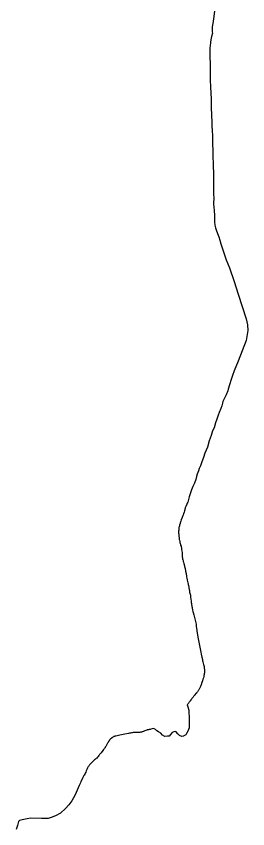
# Model space of a CAD drawing. Header units: millimetres. Extents: x 642261 to 742091, y 6812581 to 6930561.
# Drawn here: x 676418 to 678524, y 6819955 to 6827328 of the extents above; entities that cross this region are included whole.
import ezdxf

# ---------------------------------------------------------------- set-up
doc = ezdxf.new("R2010")
doc.units = ezdxf.units.MM
doc.layers.add('LimiteRegional', color=10, linetype='Continuous')

msp = doc.modelspace()

# ---------------------------------------------------------------- linework, layer by layer
at = {"layer": 'LimiteRegional', "color": 7, "linetype": 'Continuous'}
msp.add_lwpolyline([(678220.5202, 6827373.8824), (678212.2471, 6827305.6951), (678205.7096, 6827262.4103), (678202.4409, 6827246.3486), (678201.3513, 6827232.7371), (678201.0789, 6827206.6027), (678201.1656, 6827201.4247), (678201.4231, 6827186.0381), (678201.6142, 6827174.5809), (678194.3433, 6827143.3987), (678187.3934, 6827115.7086), (678184.7845, 6827094.0458), (678180.581, 6827057.7648), (678180.0091, 6827044.6927), (678180.009, 6827020.0598), (678180.1985, 6826998.6168), (678178.288, 6826955.3982), (678178.6685, 6826937.7808), (678181.1524, 6826916.5851), (678182.8647, 6826901.237), (678183.0557, 6826881.378), (678180.7629, 6826867.0565), (678180.5669, 6826845.4131), (678180.758, 6826815.6243), (678180.8341, 6826814.5686), (678183.2419, 6826752.3562), (678185.5403, 6826684.2252), (678186.4957, 6826632.286), (678190.5128, 6826575.0219), (678191.4682, 6826543.8966), (678189.5588, 6826493.5437), (678192.4277, 6826436.1597), (678195.2957, 6826406.8603), (678196.06, 6826390.6293), (678196.0611, 6826361.7299), (678196.6343, 6826329.6498), (678201.0288, 6826291.2683), (678201.6046, 6826243.0412), (678201.9851, 6826200.7417), (678203.1344, 6826161.532), (678205.0451, 6826116.4672), (678205.9849, 6826045.6868), (678207.8981, 6825997.4657), (678210.3784, 6825949.2684), (678210.7528, 6825922.8582), (678211.122, 6825895.8784), (678210.7398, 6825848.3312), (678211.5021, 6825785.1799), (678212.6516, 6825720.7228), (678213.6247, 6825672.6926), (678213.2425, 6825638.894), (678212.8544, 6825617.7956), (678213.8606, 6825602.46), (678218.0298, 6825558.1157), (678219.9405, 6825526.2265), (678219.7525, 6825484.3224), (678220.1347, 6825462.5538), (678224.1524, 6825432.4932), (678229.1202, 6825408.0512), (678237.9363, 6825381.6077), (678253.986, 6825342.6533), (678259.7246, 6825326.3341), (678268.8959, 6825295.9727), (678277.3204, 6825264.34), (678287.2839, 6825235.5966), (678328.6488, 6825117.58), (678356.9303, 6825045.8475), (678398.9153, 6824921.5303), (678436.3842, 6824806.3314), (678508.0765, 6824581.2614), (678521.2402, 6824529.0258), (678523.7787, 6824477.7071), (678508.3863, 6824384.4325), (678437.7049, 6824197.7403), (678400.1509, 6824111.566), (678384.8345, 6824067.7431), (678371.4598, 6824031.2711), (678357.642, 6823982.0019), (678346.9541, 6823943.3917), (678342.1774, 6823928.1154), (678327.8144, 6823892.2985), (678297.8167, 6823832.7213), (678292.4584, 6823817.1834), (678286.9174, 6823791.5956), (678279.8329, 6823770.1339), (678262.4457, 6823731.1796), (678254.3979, 6823708.183), (678242.542, 6823672.6249), (678230.8687, 6823637.7887), (678216.7298, 6823594.2514), (678204.2737, 6823566.2393), (678189.5615, 6823524.6114), (678172.1494, 6823475.045), (678156.0814, 6823418.6058), (678132.1979, 6823362.2747), (678119.7458, 6823324.6987), (678104.8425, 6823283.4528), (678092.7816, 6823248.7953), (678082.655, 6823223.3985), (678075.1902, 6823201.7588), (678063.8922, 6823171.6879), (678056.0583, 6823151.6378), (678050.1353, 6823123.7587), (678040.5738, 6823090.8427), (678025.4794, 6823059.3356), (678012.2643, 6823031.541), (678001.3577, 6822994.7886), (677990.3602, 6822967.8174), (677977.4713, 6822919.9046), (677976.4375, 6822916.2419), (677975.4001, 6822912.958), (677974.5967, 6822910.7725), (677973.7082, 6822908.6591), (677969.839, 6822900.4359), (677959.9667, 6822878.2032), (677957.5114, 6822872.393), (677955.5586, 6822867.2963), (677953.9495, 6822862.4899), (677952.7591, 6822858.3836), (677950.2855, 6822847.0983), (677949.2533, 6822842.9227), (677948.2943, 6822839.4515), (677944.9037, 6822829.1269), (677939.9877, 6822814.0817), (677938.3337, 6822809.2596), (677936.677, 6822804.6742), (677927.0627, 6822779.5034), (677919.4979, 6822759.1172), (677915.112, 6822746.8631), (677911.5472, 6822736.5909), (677909.703, 6822731.0835), (677908.1515, 6822726.0286), (677903.8024, 6822710.8048), (677901.6414, 6822702.7735), (677899.5256, 6822696.0178), (677898.0895, 6822689.2033), (677897.4466, 6822684.2674), (677896.603, 6822675.611), (677895.7094, 6822664.1909), (677895.0855, 6822655.0617), (677894.6376, 6822644.1912), (677894.8541, 6822636.5278), (677895.488, 6822629.6775), (677895.6637, 6822628.1002), (677895.8901, 6822621.7995), (677896.5084, 6822614.3917), (677899.1161, 6822593.3833), (677900.5529, 6822581.2587), (677900.997, 6822578.7673), (677902.3661, 6822572.5354), (677904.8681, 6822562.2745), (677906.3587, 6822552.7293), (677906.7822, 6822550.544), (677907.4877, 6822547.4313), (677908.7637, 6822542.6127), (677910.5181, 6822536.6977), (677912.8775, 6822529.2134), (677916.6283, 6822517.908), (677917.7283, 6822514.3118), (677919.6545, 6822506.7663), (677920.541, 6822502.3887), (677921.4579, 6822497.1994), (677922.4633, 6822490.913), (677925.0527, 6822473.0073), (677926.5671, 6822460.7063), (677926.9406, 6822456.8016), (677927.216, 6822450.6875), (677928.1173, 6822430.3146), (677928.5462, 6822423.2402), (677929.6885, 6822412.8951), (677930.4584, 6822407.5031), (677931.3597, 6822402.1831), (677932.113, 6822398.5049), (677935.0334, 6822385.6311), (677936.5828, 6822379.4121), (677938.4371, 6822373.081), (677942.3822, 6822361.3334), (677945.0411, 6822352.6772), (677946.6048, 6822347.069), (677947.559, 6822343.3991), (677949.6665, 6822334.4745), (677953.2417, 6822318.0793), (677954.5308, 6822312.0987), (677957.0446, 6822299.8581), (677958.5677, 6822291.6794), (677962.4029, 6822269.9755), (677967.6408, 6822243.4273), (677970.914, 6822225.6358), (677972.0963, 6822219.5699), (677973.7078, 6822212.1445), (677979.448, 6822187.3778), (677981.2297, 6822179.1741), (677982.7614, 6822171.6841), (677984.6214, 6822162.0168), (677987.4079, 6822146.9729), (677988.4971, 6822140.5051), (677990.6286, 6822126.8201), (677992.5762, 6822116.1887), (677995.3766, 6822102.498), (677999.3853, 6822084.9559), (678001.723, 6822073.1735), (678002.5102, 6822069.2058), (678003.1449, 6822064.9788), (678004.0634, 6822057.7971), (678008.071, 6822021.3857), (678009.6617, 6822008.3225), (678010.7962, 6821999.68), (678012.5606, 6821987.296), (678013.7541, 6821979.6599), (678014.9573, 6821972.5003), (678016.7842, 6821962.4598), (678018.641, 6821953.0191), (678019.8841, 6821947.0714), (678021.7239, 6821938.8601), (678024.5911, 6821927.6088), (678027.8204, 6821915.9157), (678032.949, 6821895.6498), (678046.5341, 6821846.9414), (678049.3244, 6821835.1294), (678051.3374, 6821824.1137), (678053.1643, 6821811.6325), (678055.9184, 6821790.5868), (678059.9602, 6821758.1011), (678060.8999, 6821751.2097), (678061.9016, 6821744.5413), (678063.0825, 6821737.4646), (678064.4105, 6821730.0078), (678073.6663, 6821679.2347), (678079.9066, 6821646.8561), (678097.4903, 6821558.0509), (678101.3456, 6821538.0206), (678106.2308, 6821511.9341), (678110.5909, 6821490.4155), (678113.0174, 6821479.7227), (678115.4984, 6821469.4144), (678121.8353, 6821444.0686), (678123.9446, 6821435.2312), (678125.9811, 6821425.746), (678126.7753, 6821421.5038), (678127.7172, 6821415.6517), (678128.1841, 6821412.0816), (678128.5308, 6821408.7608), (678128.9674, 6821402.6739), (678129.4544, 6821391.3961), (678129.516, 6821387.2469), (678129.4941, 6821383.3164), (678129.3575, 6821377.1228), (678128.9925, 6821369.7309), (678128.7545, 6821366.4402), (678128.3555, 6821362.6556), (678127.9705, 6821359.8437), (678126.8501, 6821353.1814), (678125.1295, 6821344.5272), (678123.1593, 6821336.0244), (678120.2991, 6821325.1347), (678116.5336, 6821312.0356), (678112.2537, 6821298.1014), (678107.0695, 6821282.4627), (678099.2768, 6821260.9139), (678096.4815, 6821253.6905), (678093.7027, 6821246.7889), (678090.9187, 6821240.2064), (678088.1078, 6821233.9409), (678085.2472, 6821227.985), (678082.3096, 6821222.312), (678079.2662, 6821216.8899), (678076.0886, 6821211.6872), (678072.7096, 6821206.6172), (678070.8776, 6821204.0397), (678066.7661, 6821198.5741), (678059.7474, 6821189.8513), (678058.9916, 6821188.9225), (678037.5192, 6821163.3134), (678032.8451, 6821157.5689), (678029.9374, 6821154.0984), (678026.2954, 6821149.5741), (678019.3403, 6821140.6976), (678016.0053, 6821136.3132), (678010.8048, 6821129.254), (678008.2189, 6821126.3011), (678001.0487, 6821116.9833), (677996.7289, 6821111.0712), (677992.0958, 6821104.6255), (677987.2817, 6821097.8727), (677982.4189, 6821091.0392), (677977.6399, 6821084.3514), (677973.0191, 6821077.9556), (677978.0967, 6821060.7797), (677986.661, 6821032.311), (677986.6055, 6821014.1662), (677989.3564, 6820965.7767), (677991.077, 6820923.1739), (677989.7013, 6820879.4957), (677989.375, 6820869.1374), (677980.0687, 6820839.3153), (677967.3617, 6820820.5674), (677959.2087, 6820808.3194), (677949.1949, 6820801.8347), (677942.1282, 6820797.6429), (677938.1886, 6820795.306), (677923.0597, 6820792.977), (677901.8771, 6820801.9755), (677886.3887, 6820816.3393), (677869.2699, 6820835.9418), (677852.3066, 6820834.1122), (677835.7386, 6820826.8503), (677821.9829, 6820809.5726), (677808.345, 6820794.1813), (677793.4208, 6820793.8631), (677768.7927, 6820793.3378), (677747.396, 6820805.1398), (677732.8567, 6820821.1668), (677711.6092, 6820834.257), (677695.8984, 6820843.284), (677685.9062, 6820856.3455), (677667.4377, 6820864.1422), (677642.4983, 6820857.6129), (677635.6556, 6820855.9755), (677628.4816, 6820854.4622), (677622.2339, 6820853.3579), (677613.7025, 6820852.2158), (677611.7268, 6820851.8324), (677609.3828, 6820851.2195), (677604.5781, 6820849.6083), (677597.8257, 6820846.9959), (677587.8948, 6820842.8982), (677575.5158, 6820837.4728), (677571.4911, 6820835.9648), (677567.2822, 6820834.5193), (677562.2731, 6820833.1239), (677558.2018, 6820832.1721), (677553.5314, 6820831.2282), (677548.4598, 6820830.3796), (677543.1927, 6820829.7166), (677540.5501, 6820829.4829), (677535.3226, 6820829.2329), (677530.0952, 6820829.188), (677519.1887, 6820829.2503), (677510.4186, 6820829.0656), (677499.4739, 6820828.5937), (677488.2309, 6820827.9461), (677481.6928, 6820827.3487), (677473.657, 6820826.3676), (677466.9026, 6820825.3506), (677457.3624, 6820823.6176), (677449.823, 6820822.0792), (677439.2467, 6820819.7916), (677406.9663, 6820812.4054), (677391.622, 6820809.1071), (677377.0764, 6820806.1925), (677360.5337, 6820803.036), (677348.4757, 6820800.8122), (677323.7196, 6820796.3868), (677318.507, 6820795.3071), (677314.317, 6820794.2955), (677310.9895, 6820793.3437), (677307.4989, 6820792.0952), (677304.4059, 6820790.6875), (677301.9042, 6820789.3563), (677297.7801, 6820786.8343), (677293.8291, 6820784.1678), (677289.3469, 6820780.9051), (677286.2232, 6820778.4689), (677283.1074, 6820775.8893), (677280.12, 6820773.2903), (677276.1533, 6820769.6634), (677273.136, 6820766.7397), (677270.94, 6820764.4334), (677269.1098, 6820762.3253), (677266.6226, 6820759.2428), (677264.6408, 6820756.6142), (677262.5404, 6820753.6495), (677260.1352, 6820750.0169), (677257.1304, 6820745.2096), (677253.3343, 6820738.885), (677248.9757, 6820731.3719), (677245.9223, 6820725.947), (677235.7519, 6820707.2235), (677232.2431, 6820700.9405), (677228.4174, 6820694.549), (677225.8666, 6820690.5945), (677224.1523, 6820688.0667), (677221.2534, 6820684.0197), (677218.9186, 6820680.906), (677212.9707, 6820673.2685), (677205.6638, 6820664.2354), (677189.5442, 6820644.8583), (677176.8995, 6820628.6643), (677172.6644, 6820623.3246), (677168.5844, 6820618.1804), (677163.3459, 6820611.6846), (677160.3726, 6820608.1434), (677158.1996, 6820605.703), (677149.8282, 6820596.6896), (677145.4083, 6820592.0705), (677143.4538, 6820590.1136), (677139.5785, 6820586.6151), (677130.4359, 6820578.889), (677099.3033, 6820549.4226), (677092.6916, 6820542.9338), (677088.3661, 6820538.3928), (677084.6061, 6820534.105), (677080.5637, 6820529.0796), (677077.6394, 6820525.0849), (677074.3862, 6820520.1546), (677069.8486, 6820512.7884), (677067.6814, 6820508.9882), (677065.3951, 6820504.5473), (677063.6733, 6820500.8798), (677062.0317, 6820497.0842), (677055.4524, 6820480.3534), (677049.973, 6820467.1613), (677045.7187, 6820458.0855), (677043.3489, 6820453.6144), (677041.0375, 6820449.6421), (677035.954, 6820441.2993), (677033.2858, 6820436.5745), (677030.4132, 6820431.714), (677028.0126, 6820427.1587), (677027.2607, 6820425.7321), (677023.883, 6820418.6875), (677017.286, 6820404.1247), (677007.142, 6820382.1193), (677002.5887, 6820371.8344), (676989.7796, 6820346.5738), (676954.6975, 6820263.1686), (676924.6471, 6820208.1369), (676896.6794, 6820171.8704), (676866.4718, 6820138.4921), (676820.6321, 6820097.59), (676776.6132, 6820072.5547), (676735.5484, 6820056.3302), (676707.8536, 6820049.1042), (676689.9816, 6820047.4681), (676647.4321, 6820047.908), (676549.8863, 6820050.6348), (676516.4763, 6820046.0543), (676472.7206, 6820036.8485), (676446.7455, 6820028.3667), (676439.4955, 6820019.9281), (676435.6573, 6820008.2502), (676429.0985, 6819984.9656), (676422.5288, 6819965.2691), (676418.3061, 6819947.8639)], dxfattribs=at)

doc.saveas('drawing.dxf')
